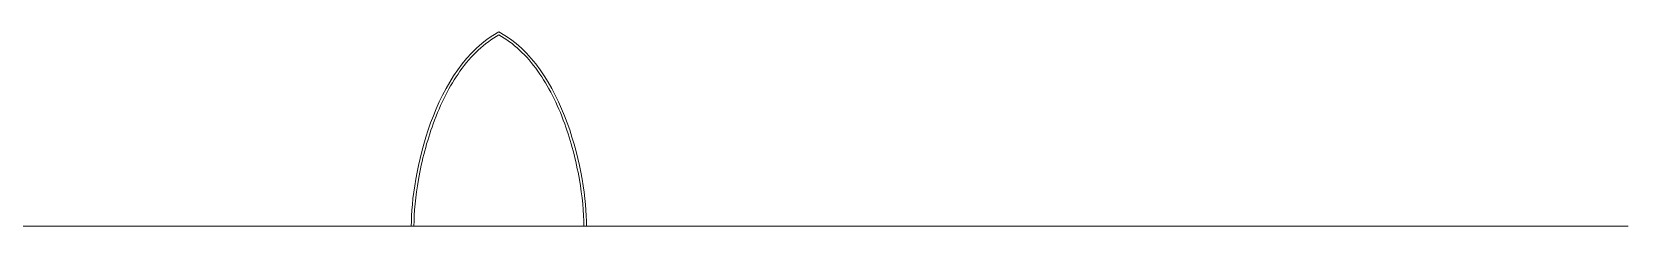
# Model space of a CAD drawing. Header units: inches. Extents: x -11188 to 11060, y -18103 to 6291.
# Drawn here: x 5745 to 11060, y 481 to 1129 of the extents above; entities that cross this region are included whole.
import ezdxf

# ---------------------------------------------------------------- set-up
doc = ezdxf.new("R2010")
doc.units = ezdxf.units.IN
doc.header["$MEASUREMENT"] = 0
doc.layers.add('NAILERS', color=7, linetype='Continuous', lineweight=9)
doc.layers.add('SECT-ELEV_dwg', color=8, linetype='Continuous', lineweight=9)

# ---------------------------------------------------------------- blocks, each defined once
blk = doc.blocks.new('SECT-ELEV_dwg-315180-Level 1')
at = {"lineweight": 9}
blk.add_line((-2118.2, 481.1), (11059.8, 481.1), dxfattribs=at)
at = {"layer": 'NAILERS'}
for points in [[(7300, 1128.8), (7082.9, 1012.7), (7008.1, 651.9), (7008.1, 481.1)], [(7170.1, 997.4), (7208.3, 1051.2), (7252, 1092), (7300, 1118.6)], [(7591.9, 481.1), (7591.9, 651.9), (7517, 1012.7), (7300, 1128.8)], [(7300, 1118.6), (7347.9, 1092), (7391.6, 1051.2), (7429.8, 997.4)], [(7081.1, 822.4), (7105.7, 890), (7135.6, 948.9), (7170.1, 997.4)], [(7429.8, 997.4), (7464.3, 948.9), (7494.3, 890), (7518.9, 822.4)], [(7032, 636.5), (7043.2, 700.6), (7060.2, 764.9), (7081.1, 822.4)], [(7518.9, 822.4), (7539.8, 764.9), (7556.7, 700.6), (7567.9, 636.5)], [(7017.1, 481.1), (7017.1, 526.1), (7022.4, 581.2), (7032, 636.5)], [(7567.9, 636.5), (7577.5, 581.2), (7582.9, 526.1), (7582.9, 481.1)], [(7008.1, 481.1), (7008.1, 481.1), (7017.1, 481.1), (7017.1, 481.1)], [(7582.9, 481.1), (7582.9, 481.1), (7591.9, 481.1), (7591.9, 481.1)]]:
    blk.add_open_spline(points, degree=3, dxfattribs=at)

msp = doc.modelspace()

# ---------------------------------------------------------------- block references
at = {"layer": 'SECT-ELEV_dwg', "color": 7}
msp.add_blockref('SECT-ELEV_dwg-315180-Level 1', (0, 0), dxfattribs=at)

doc.saveas('drawing.dxf')
